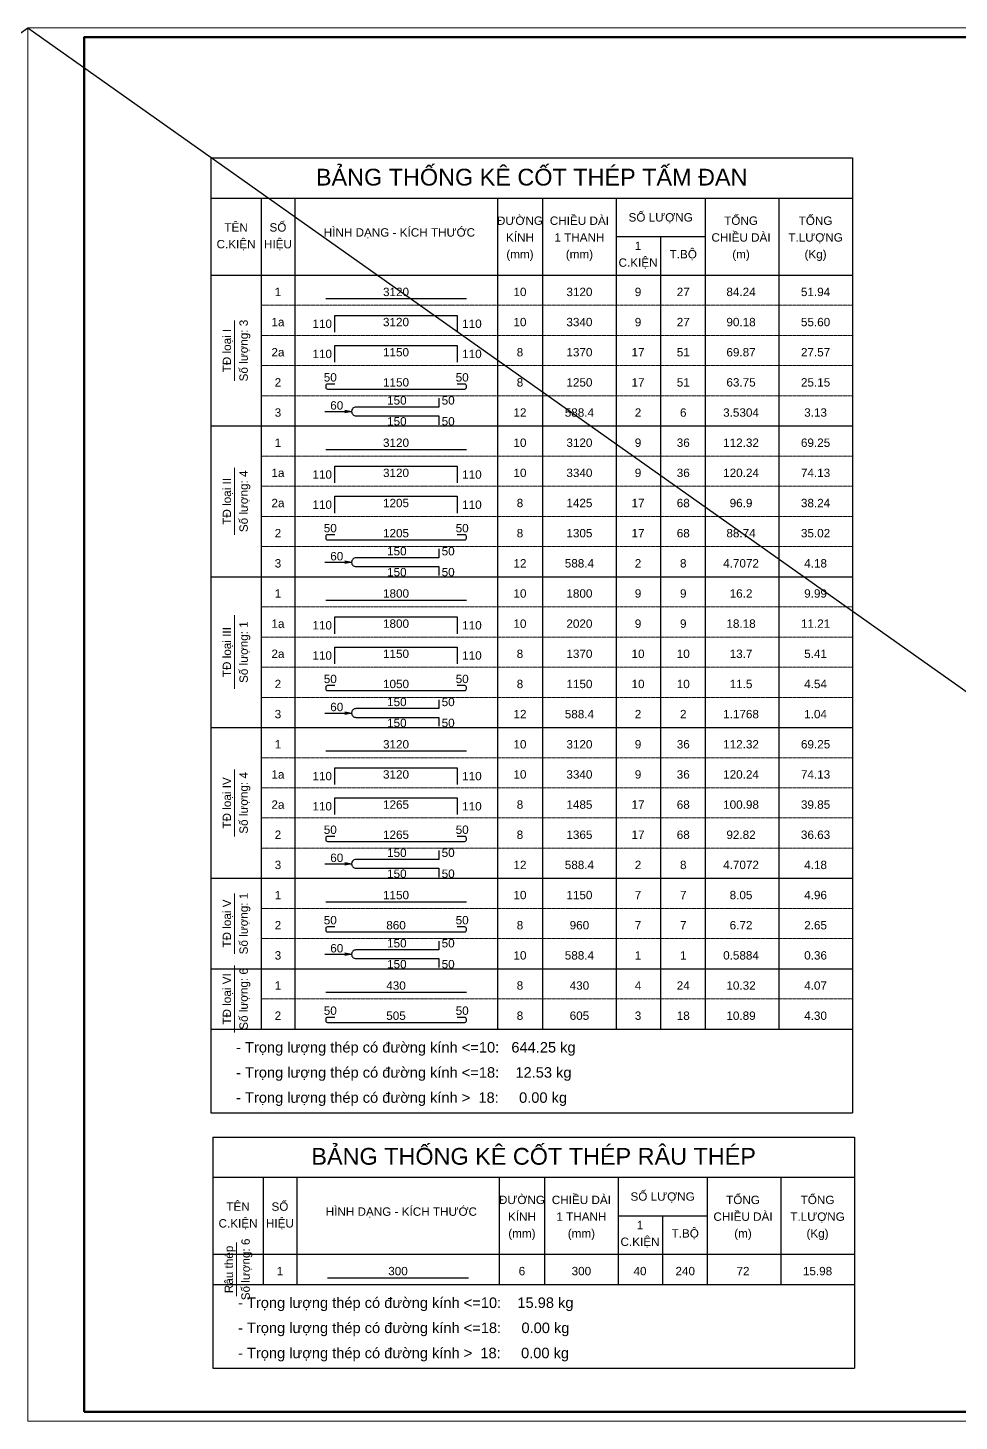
# Model space of a CAD drawing. Header units: millimetres. Extents: x -178395 to 493851, y -561170 to -280028.
# Drawn here: x 384651 to 398552, y -471455 to -450665 of the extents above; entities that cross this region are included whole.
import ezdxf
from ezdxf.enums import TextEntityAlignment as Align

# ---------------------------------------------------------------- set-up
doc = ezdxf.new("R2010")
doc.units = ezdxf.units.MM
doc.header["$MEASUREMENT"] = 0
doc.linetypes.add('HIDDEN', pattern=[0.375, 0.25, -0.125])
doc.layers.get('Defpoints').update_dxf_attribs({"color": 1})
doc.layers.add('KCS_Plotter', color=11, linetype='Continuous', plot=False)
for name, color, linetype, lineweight in [('Khungten_LCDI', 7, 'Continuous', 5), ('LC MANH DUT', 35, 'HIDDEN', 5), ('LC Net dam 1', 30, 'Continuous', 30), ('LC Net thay', 63, 'Continuous', 25), ('LC Text1', 3, 'Continuous', 20)]:
    doc.layers.add(name, color=color, linetype=linetype, lineweight=lineweight)
doc.styles.add('Hoa', font='micross_0.ttf')
doc.styles.add('Khungten', font='VHAVAN.TTF', dxfattribs={"width": 0.9, "height": 5000})
doc.styles.add('LC 1', font='VHAVANB.TTF')
doc.styles.add('Thuong', font='micross_0.ttf')
doc.styles.add('Title', font='VHBLACK.TTF', dxfattribs={"width": 0.8})

# ---------------------------------------------------------------- blocks, each defined once
blk = doc.blocks.new('lcdi fix')
at = {"layer": 'Defpoints', "lineweight": 0}
blk.add_lwpolyline([(-1200, -14850), (-1200, 14850), (40800, 14850), (40800, -14850)], close=True, dxfattribs=at)
at = {"layer": 'Khungten_LCDI', "color": 5, "lineweight": 60}
blk.add_lwpolyline([(0, -14650), (0, 14650), (40600, 14650), (40600, -14650)], close=True, dxfattribs=at)
at = {"color": 7, "style": 'Khungten', "width": 0.8}
for tag, p in [('REVISION', (39499, -10746)), ('NGAYHT', (39546, -11609))]:
    blk.add_attdef(tag, text='', height=200, dxfattribs=at).set_placement(p, align=Align.CENTER)
at = {"layer": 'LC Text1', "color": 3, "style": 'LC 1', "width": 1.834006}
for tag, p, p2 in [('TENBANVE1', (36913, -8886), (40339, -8886)), ('TENBANVE2', (36913, -9562), (40339, -9562))]:
    blk.add_attdef(tag, text='', height=250, dxfattribs=at).set_placement(p, p2, align=Align.FIT)
at = {"layer": 'LC Text1', "style": 'Title', "width": 0.7}
blk.add_attdef('SOBANVE', text='', height=250, dxfattribs=at).set_placement((39562, -13896), align=Align.CENTER)

msp = doc.modelspace()

# ---------------------------------------------------------------- linework, layer by layer
at = {"layer": 'KCS_Plotter', "ltscale": 250}
for p, q in [((355251, -471455.4), (384651, -450665.4)), ((384651, -450665.4), (414051, -471455.4))]:
    msp.add_line(p, q, dxfattribs=at)
at = {"layer": 'LC MANH DUT'}
for p, q in [((388134.1, -454805.3), (396959.1, -454805.3)), ((388134.1, -455255.3), (396959.1, -455255.3)), ((388134.1, -455705.3), (396959.1, -455705.3)), ((388134.1, -456155.3), (396959.1, -456155.3)), ((388134.1, -456605.3), (396959.1, -456605.3)), ((388134.1, -457055.3), (396959.1, -457055.3)), ((388134.1, -457505.3), (396959.1, -457505.3)), ((388134.1, -457955.3), (396959.1, -457955.3)), ((388134.1, -458405.3), (396959.1, -458405.3)), ((388134.1, -458855.3), (396959.1, -458855.3)), ((388134.1, -459305.3), (396959.1, -459305.3)), ((388134.1, -459755.3), (396959.1, -459755.3)), ((388134.1, -460205.3), (396959.1, -460205.3)), ((388134.1, -460655.3), (396959.1, -460655.3)), ((388134.1, -461105.3), (396959.1, -461105.3)), ((388134.1, -461555.3), (396959.1, -461555.3)), ((388134.1, -462005.3), (396959.1, -462005.3)), ((388134.1, -462455.3), (396959.1, -462455.3)), ((388134.1, -462905.3), (396959.1, -462905.3)), ((388134.1, -463355.3), (396959.1, -463355.3)), ((388134.1, -463805.3), (396959.1, -463805.3)), ((388134.1, -464255.3), (396959.1, -464255.3)), ((388134.1, -464705.3), (396959.1, -464705.3)), ((388134.1, -465155.3), (396959.1, -465155.3)), ((388134.1, -465605.3), (396959.1, -465605.3)), ((388163.5, -469416.4), (396988.5, -469416.4))]:
    msp.add_line(p, q, dxfattribs=at)
at = {"layer": 'LC Net dam 1'}
for points in [[(389096.6, -454705.3), (391196.6, -454705.3)], [(389234.1, -455205.3), (389234.1, -454955.3), (391059.1, -454955.3), (391059.1, -455205.3)], [(389234.1, -455655.3), (389234.1, -455405.3), (391059.1, -455405.3), (391059.1, -455655.3)], [(389084.1, -456389.1), (389484.1, -456389.1)], [(389384.1, -456369.1), (389484.1, -456389.1), (389384.1, -456409.1)], [(389096.6, -456955.3), (391196.6, -456955.3)], [(389234.1, -457455.3), (389234.1, -457205.3), (391059.1, -457205.3), (391059.1, -457455.3)], [(389234.1, -457905.3), (389234.1, -457655.3), (391059.1, -457655.3), (391059.1, -457905.3)], [(389384.1, -458619.1), (389484.1, -458639.1), (389384.1, -458659.1)], [(389084.1, -458639.1), (389484.1, -458639.1)], [(389096.6, -459205.3), (391196.6, -459205.3)], [(389234.1, -459705.3), (389234.1, -459455.3), (391059.1, -459455.3), (391059.1, -459705.3)], [(389234.1, -460155.3), (389234.1, -459905.3), (391059.1, -459905.3), (391059.1, -460155.3)], [(389084.1, -460889.1), (389484.1, -460889.1)], [(389384.1, -460869.1), (389484.1, -460889.1), (389384.1, -460909.1)], [(389096.6, -461455.3), (391196.6, -461455.3)], [(389234.1, -461955.3), (389234.1, -461705.3), (391059.1, -461705.3), (391059.1, -461955.3)], [(389234.1, -462405.3), (389234.1, -462155.3), (391059.1, -462155.3), (391059.1, -462405.3)], [(389084.1, -463139.1), (389484.1, -463139.1)], [(389384.1, -463119.1), (389484.1, -463139.1), (389384.1, -463159.1)], [(389096.6, -463705.3), (391196.6, -463705.3)], [(389084.1, -464489.1), (389484.1, -464489.1)], [(389384.1, -464469.1), (389484.1, -464489.1), (389384.1, -464509.1)], [(389096.6, -465055.3), (391196.6, -465055.3)], [(389126, -469316.4), (391226, -469316.4)]]:
    msp.add_lwpolyline(points, dxfattribs=at)
for points in [[(389234.1, -455980.3), (389121.6, -455980.3, 0.4142136), (389096.6, -456005.3), (389096.6, -456030.3, 0.4142136), (389121.6, -456055.3), (391171.6, -456055.3, 0.4142136), (391196.6, -456030.3), (391196.6, -456005.3, 0.4142136), (391171.6, -455980.3), (391059.1, -455980.3)], [(390784.1, -456191.6), (390784.1, -456324.1), (389546.6, -456324.1, 0.4142136), (389484.1, -456386.6), (389484.1, -456391.6, 0.4142136), (389546.6, -456454.1), (390784.1, -456454.1), (390784.1, -456586.6)], [(389234.1, -458230.3), (389121.6, -458230.3, 0.4142136), (389096.6, -458255.3), (389096.6, -458280.3, 0.4142136), (389121.6, -458305.3), (391171.6, -458305.3, 0.4142136), (391196.6, -458280.3), (391196.6, -458255.3, 0.4142136), (391171.6, -458230.3), (391059.1, -458230.3)], [(390784.1, -458441.6), (390784.1, -458574.1), (389546.6, -458574.1, 0.4142136), (389484.1, -458636.6), (389484.1, -458641.6, 0.4142136), (389546.6, -458704.1), (390784.1, -458704.1), (390784.1, -458836.6)], [(389234.1, -460480.3), (389121.6, -460480.3, 0.4142136), (389096.6, -460505.3), (389096.6, -460530.3, 0.4142136), (389121.6, -460555.3), (391171.6, -460555.3, 0.4142136), (391196.6, -460530.3), (391196.6, -460505.3, 0.4142136), (391171.6, -460480.3), (391059.1, -460480.3)], [(390784.1, -460691.6), (390784.1, -460824.1), (389546.6, -460824.1, 0.4142136), (389484.1, -460886.6), (389484.1, -460891.6, 0.4142136), (389546.6, -460954.1), (390784.1, -460954.1), (390784.1, -461086.6)], [(389234.1, -462730.3), (389121.6, -462730.3, 0.4142136), (389096.6, -462755.3), (389096.6, -462780.3, 0.4142136), (389121.6, -462805.3), (391171.6, -462805.3, 0.4142136), (391196.6, -462780.3), (391196.6, -462755.3, 0.4142136), (391171.6, -462730.3), (391059.1, -462730.3)], [(390784.1, -462941.6), (390784.1, -463074.1), (389546.6, -463074.1, 0.4142136), (389484.1, -463136.6), (389484.1, -463141.6, 0.4142136), (389546.6, -463204.1), (390784.1, -463204.1), (390784.1, -463336.6)], [(389234.1, -464080.3), (389121.6, -464080.3, 0.4142136), (389096.6, -464105.3), (389096.6, -464130.3, 0.4142136), (389121.6, -464155.3), (391171.6, -464155.3, 0.4142136), (391196.6, -464130.3), (391196.6, -464105.3, 0.4142136), (391171.6, -464080.3), (391059.1, -464080.3)], [(390784.1, -464291.6), (390784.1, -464424.1), (389546.6, -464424.1, 0.4142136), (389484.1, -464486.6), (389484.1, -464491.6, 0.4142136), (389546.6, -464554.1), (390784.1, -464554.1), (390784.1, -464686.6)], [(389234.1, -465430.3), (389121.6, -465430.3, 0.4142136), (389096.6, -465455.3), (389096.6, -465480.3, 0.4142136), (389121.6, -465505.3), (391171.6, -465505.3, 0.4142136), (391196.6, -465480.3), (391196.6, -465455.3, 0.4142136), (391171.6, -465430.3), (391059.1, -465430.3)]]:
    msp.add_lwpolyline(points, format="xyb", dxfattribs=at)
at = {"layer": 'LC Net thay'}
for p, q in [((387384.1, -452605.3), (396959.1, -452605.3)), ((387384.1, -452605.3), (387384.1, -466855.3)), ((396959.1, -452605.3), (396959.1, -466855.3)), ((387384.1, -453205.3), (396959.1, -453205.3)), ((388134.1, -453205.3), (388134.1, -465605.3)), ((388634.1, -453205.3), (388634.1, -465605.3)), ((391659.1, -453205.3), (391659.1, -465605.3)), ((392334.1, -453205.3), (392334.1, -465605.3)), ((393434.1, -453205.3), (393434.1, -465605.3)), ((394759.1, -453205.3), (394759.1, -465605.3)), ((395859.1, -453205.3), (395859.1, -465605.3)), ((393434.1, -453780.3), (394759.1, -453780.3)), ((394096.6, -453780.3), (394096.6, -465605.3)), ((387384.1, -454355.3), (396959.1, -454355.3)), ((387384.1, -456605.3), (396959.1, -456605.3)), ((387384.1, -458855.3), (396959.1, -458855.3)), ((387384.1, -461105.3), (396959.1, -461105.3)), ((387384.1, -463355.3), (396959.1, -463355.3)), ((387384.1, -464705.3), (396959.1, -464705.3)), ((387384.1, -465605.3), (396959.1, -465605.3)), ((387384.1, -465605.3), (396959.1, -465605.3)), ((387384.1, -466855.3), (396959.1, -466855.3)), ((387413.5, -467216.4), (396988.5, -467216.4)), ((387413.5, -467216.4), (387413.5, -470666.4)), ((396988.5, -467216.4), (396988.5, -470666.4)), ((387413.5, -467816.4), (396988.5, -467816.4)), ((388163.5, -467816.4), (388163.5, -469416.4)), ((388663.5, -467816.4), (388663.5, -469416.4)), ((391688.5, -467816.4), (391688.5, -469416.4)), ((392363.5, -467816.4), (392363.5, -469416.4)), ((393463.5, -467816.4), (393463.5, -469416.4)), ((394788.5, -467816.4), (394788.5, -469416.4)), ((395888.5, -467816.4), (395888.5, -469416.4)), ((393463.5, -468391.4), (394788.5, -468391.4)), ((394126, -468391.4), (394126, -469416.4)), ((387413.5, -468966.4), (396988.5, -468966.4)), ((387413.5, -469416.4), (396988.5, -469416.4)), ((387413.5, -469416.4), (396988.5, -469416.4)), ((387413.5, -470666.4), (396988.5, -470666.4))]:
    msp.add_line(p, q, dxfattribs=at)
at = {"layer": 'LC Text1'}
for p, q in [((387734.1, -455930.3), (387734.1, -455030.3)), ((387734.1, -458230.3), (387734.1, -457230.3)), ((387734.1, -460530.3), (387734.1, -459430.3)), ((387734.1, -462730.3), (387734.1, -461730.3)), ((387734.1, -464480.3), (387734.1, -463580.3)), ((387734.1, -465655.3), (387734.1, -464655.3)), ((387763.5, -469591.4), (387763.5, -468791.4))]:
    msp.add_line(p, q, dxfattribs=at)

# ---------------------------------------------------------------- block references
at = {"layer": 'LC Net thay', "xscale": 0.7, "yscale": 0.7, "zscale": 0.7}
msp.add_blockref('lcdi fix', (385491, -461060.4), dxfattribs=at)

# ---------------------------------------------------------------- texts
at = {"layer": 'LC Text1', "color": 4, "style": 'Hoa'}
for s, p in [('BẢNG THỐNG KÊ CỐT THÉP TẤM ĐAN', (392171.6, -453017.8)), ('BẢNG THỐNG KÊ CỐT THÉP RÂU THÉP', (392201, -467628.9))]:
    msp.add_text(s, height=250, dxfattribs=at).set_placement(p, align=Align.CENTER)
at = {"layer": 'LC Text1'}
for s, style, p in [('SỐ LƯỢNG', 'Hoa', (394096.6, -453555.3)), ('TÊN', 'Hoa', (387759.1, -453705.3)), ('SỐ', 'Hoa', (388384.1, -453705.3)), ('HÌNH DẠNG - KÍCH THƯỚC', 'Hoa', (390196.6, -453780.3)), ('ĐƯỜNG', 'Hoa', (391996.6, -453605.3)), ('CHIỀU DÀI', 'Hoa', (392884.1, -453605.3)), ('TỔNG', 'Hoa', (395296.6, -453605.3)), ('TỔNG', 'Hoa', (396409.1, -453605.3)), ('C.KIỆN', 'Hoa', (387759.1, -453955.3)), ('HIỆU', 'Hoa', (388384.1, -453955.3)), ('KÍNH', 'Hoa', (391996.6, -453855.3)), ('1 THANH', 'Hoa', (392884.1, -453855.3)), ('CHIỀU DÀI', 'Hoa', (395296.6, -453855.3)), ('T.LƯỢNG', 'Hoa', (396409.1, -453855.3)), ('(mm)', 'Thuong', (391996.6, -454105.3)), ('(mm)', 'Thuong', (392884.1, -454105.3)), ('1', 'Hoa', (393759.1, -453980.3)), ('T.BỘ', 'Hoa', (394434.1, -454105.3)), ('(m)', 'Thuong', (395296.6, -454105.3)), ('(Kg)', 'Thuong', (396409.1, -454105.3)), ('C.KIỆN', 'Hoa', (393759.1, -454230.3)), ('150', 'Hoa', (390159.1, -456599.1)), ('150', 'Hoa', (390159.1, -458849.1)), ('150', 'Hoa', (390159.1, -461099.1)), ('150', 'Hoa', (390159.1, -463349.1)), ('150', 'Hoa', (390159.1, -464699.1)), ('TÊN', 'Hoa', (387788.5, -468316.4)), ('SỐ', 'Hoa', (388413.5, -468316.4)), ('ĐƯỜNG', 'Hoa', (392026, -468216.4)), ('CHIỀU DÀI', 'Hoa', (392913.5, -468216.4)), ('SỐ LƯỢNG', 'Hoa', (394126, -468166.4)), ('TỔNG', 'Hoa', (395326, -468216.4)), ('TỔNG', 'Hoa', (396438.5, -468216.4)), ('HÌNH DẠNG - KÍCH THƯỚC', 'Hoa', (390226, -468391.4)), ('KÍNH', 'Hoa', (392026, -468466.4)), ('1 THANH', 'Hoa', (392913.5, -468466.4)), ('CHIỀU DÀI', 'Hoa', (395326, -468466.4)), ('T.LƯỢNG', 'Hoa', (396438.5, -468466.4)), ('C.KIỆN', 'Hoa', (387788.5, -468566.4)), ('HIỆU', 'Hoa', (388413.5, -468566.4)), ('(mm)', 'Thuong', (392026, -468716.4)), ('(mm)', 'Thuong', (392913.5, -468716.4)), ('1', 'Hoa', (393788.5, -468591.4)), ('T.BỘ', 'Hoa', (394463.5, -468716.4)), ('(m)', 'Thuong', (395326, -468716.4)), ('(Kg)', 'Thuong', (396438.5, -468716.4)), ('C.KIỆN', 'Hoa', (393788.5, -468841.4))]:
    msp.add_text(s, height=125, dxfattribs=dict(at, style=style)).set_placement(p, align=Align.CENTER)
at = {"layer": 'LC Text1', "style": 'Hoa'}
for s, p in [('1', (388384.1, -454705.3)), ('3120', (390146.6, -454705.3)), ('10', (391996.6, -454705.3)), ('3120', (392884.1, -454705.3)), ('9', (393759.1, -454705.3)), ('27', (394434.1, -454705.3)), ('84.24', (395296.6, -454705.3)), ('51.94', (396409.1, -454705.3)), ('1a', (388384.1, -455155.3)), ('3120', (390146.6, -455155.3)), ('10', (391996.6, -455155.3)), ('2a', (388384.1, -455605.3)), ('1150', (390146.6, -455605.3)), ('8', (391996.6, -455605.3)), ('2', (388384.1, -456055.3)), ('50', (389165.3, -455980.3)), ('1150', (390146.6, -456055.3)), ('50', (391134.1, -455980.3)), ('8', (391996.6, -456055.3)), ('150', (390159.1, -456324.1)), ('3', (388384.1, -456505.3)), ('12', (391996.6, -456505.3)), ('1', (388384.1, -456955.3)), ('3120', (390146.6, -456955.3)), ('10', (391996.6, -456955.3)), ('3120', (392884.1, -456955.3)), ('9', (393759.1, -456955.3)), ('36', (394434.1, -456955.3)), ('112.32', (395296.6, -456955.3)), ('69.25', (396409.1, -456955.3)), ('1a', (388384.1, -457405.3)), ('3120', (390146.6, -457405.3)), ('10', (391996.6, -457405.3)), ('2a', (388384.1, -457855.3)), ('1205', (390146.6, -457855.3)), ('8', (391996.6, -457855.3)), ('2', (388384.1, -458305.3)), ('50', (389165.3, -458230.3)), ('1205', (390146.6, -458305.3)), ('50', (391134.1, -458230.3)), ('8', (391996.6, -458305.3)), ('150', (390159.1, -458574.1)), ('3', (388384.1, -458755.3)), ('12', (391996.6, -458755.3)), ('1', (388384.1, -459205.3)), ('1800', (390146.6, -459205.3)), ('10', (391996.6, -459205.3)), ('1800', (392884.1, -459205.3)), ('9', (393759.1, -459205.3)), ('9', (394434.1, -459205.3)), ('16.2', (395296.6, -459205.3)), ('9.99', (396409.1, -459205.3)), ('1a', (388384.1, -459655.3)), ('1800', (390146.6, -459655.3)), ('10', (391996.6, -459655.3)), ('2a', (388384.1, -460105.3)), ('1150', (390146.6, -460105.3)), ('8', (391996.6, -460105.3)), ('2', (388384.1, -460555.3)), ('50', (389165.3, -460480.3)), ('1050', (390146.6, -460555.3)), ('50', (391134.1, -460480.3)), ('8', (391996.6, -460555.3)), ('150', (390159.1, -460824.1)), ('3', (388384.1, -461005.3)), ('12', (391996.6, -461005.3)), ('1', (388384.1, -461455.3)), ('3120', (390146.6, -461455.3)), ('10', (391996.6, -461455.3)), ('3120', (392884.1, -461455.3)), ('9', (393759.1, -461455.3)), ('36', (394434.1, -461455.3)), ('112.32', (395296.6, -461455.3)), ('69.25', (396409.1, -461455.3)), ('1a', (388384.1, -461905.3)), ('3120', (390146.6, -461905.3)), ('10', (391996.6, -461905.3)), ('2a', (388384.1, -462355.3)), ('1265', (390146.6, -462355.3)), ('8', (391996.6, -462355.3)), ('50', (389165.3, -462730.3)), ('50', (391134.1, -462730.3)), ('2', (388384.1, -462805.3)), ('1265', (390146.6, -462805.3)), ('8', (391996.6, -462805.3)), ('150', (390159.1, -463074.1)), ('3', (388384.1, -463255.3)), ('12', (391996.6, -463255.3)), ('1', (388384.1, -463705.3)), ('1150', (390146.6, -463705.3)), ('10', (391996.6, -463705.3)), ('1150', (392884.1, -463705.3)), ('7', (393759.1, -463705.3)), ('7', (394434.1, -463705.3)), ('8.05', (395296.6, -463705.3)), ('4.96', (396409.1, -463705.3)), ('2', (388384.1, -464155.3)), ('50', (389165.3, -464080.3)), ('860', (390146.6, -464155.3)), ('50', (391134.1, -464080.3)), ('8', (391996.6, -464155.3)), ('3', (388384.1, -464605.3)), ('150', (390159.1, -464424.1)), ('10', (391996.6, -464605.3)), ('1', (388384.1, -465055.3)), ('430', (390146.6, -465055.3)), ('8', (391996.6, -465055.3)), ('430', (392884.1, -465055.3)), ('4', (393759.1, -465055.3)), ('24', (394434.1, -465055.3)), ('10.32', (395296.6, -465055.3)), ('4.07', (396409.1, -465055.3)), ('50', (389165.3, -465430.3)), ('50', (391134.1, -465430.3)), ('2', (388384.1, -465505.3)), ('505', (390146.6, -465505.3)), ('8', (391996.6, -465505.3)), ('1', (388413.5, -469316.4)), ('300', (390176, -469316.4)), ('6', (392026, -469316.4)), ('300', (392913.5, -469316.4)), ('40', (393788.5, -469316.4)), ('240', (394463.5, -469316.4)), ('72', (395326, -469316.4)), ('15.98', (396438.5, -469316.4))]:
    msp.add_text(s, height=125, dxfattribs=at).set_placement(p, align=Align.BOTTOM_CENTER)
for s, p in [('Số lượng: 3', (387934.1, -455480.3)), ('TĐ loại I', (387684.1, -455480.3)), ('Số lượng: 4', (387934.1, -457730.3)), ('TĐ loại II', (387684.1, -457730.3)), ('TĐ loại III', (387684.1, -459980.3)), ('Số lượng: 1', (387934.1, -459980.3)), ('TĐ loại IV', (387684.1, -462230.3)), ('Số lượng: 4', (387934.1, -462230.3)), ('Số lượng: 1', (387934.1, -464030.3)), ('TĐ loại V', (387684.1, -464030.3)), ('TĐ loại VI', (387684.1, -465155.3)), ('Số lượng: 6', (387934.1, -465155.3)), ('Số lượng: 6', (387963.5, -469191.4)), ('Râu thép', (387713.5, -469191.4))]:
    msp.add_text(s, height=125, rotation=90.00021, dxfattribs=at).set_placement(p, align=Align.CENTER)
for s, p in [('110', (389190.3, -455180.3)), ('110', (389190.3, -455630.3)), ('60', (389359.1, -456399.1)), ('110', (389190.3, -457430.3)), ('110', (389190.3, -457880.3)), ('60', (389359.1, -458649.1)), ('110', (389190.3, -459680.3)), ('110', (389190.3, -460130.3)), ('60', (389359.1, -460899.1)), ('110', (389190.3, -461930.3)), ('110', (389190.3, -462380.3)), ('60', (389359.1, -463149.1)), ('60', (389359.1, -464499.1))]:
    msp.add_text(s, height=125, dxfattribs=at).set_placement(p, align=Align.BOTTOM_RIGHT)
for s, p in [('110', (391134.1, -455180.3)), ('110', (391134.1, -455630.3)), ('50', (390827.8, -456324.1)), ('110', (391134.1, -457430.3)), ('110', (391134.1, -457880.3)), ('50', (390827.8, -458574.1)), ('110', (391134.1, -459680.3)), ('110', (391134.1, -460130.3)), ('50', (390827.8, -460824.1)), ('110', (391134.1, -461930.3)), ('110', (391134.1, -462380.3)), ('50', (390827.8, -463074.1)), ('50', (390827.8, -464424.1))]:
    msp.add_text(s, height=125, dxfattribs=at).set_placement(p, align=Align.BOTTOM_LEFT)
at = {"layer": 'LC Text1', "color": 7, "style": 'Hoa'}
for s, p in [('3340', (392884.1, -455155.3)), ('9', (393759.1, -455155.3)), ('27', (394434.1, -455155.3)), ('90.18', (395296.6, -455155.3)), ('55.60', (396409.1, -455155.3)), ('1370', (392884.1, -455605.3)), ('17', (393759.1, -455605.3)), ('51', (394434.1, -455605.3)), ('69.87', (395296.6, -455605.3)), ('27.57', (396409.1, -455605.3)), ('1250', (392884.1, -456055.3)), ('17', (393759.1, -456055.3)), ('51', (394434.1, -456055.3)), ('63.75', (395296.6, -456055.3)), ('25.15', (396409.1, -456055.3)), ('588.4', (392884.1, -456505.3)), ('2', (393759.1, -456505.3)), ('6', (394434.1, -456505.3)), ('3.5304', (395296.6, -456505.3)), ('3.13', (396409.1, -456505.3)), ('3340', (392884.1, -457405.3)), ('9', (393759.1, -457405.3)), ('36', (394434.1, -457405.3)), ('120.24', (395296.6, -457405.3)), ('74.13', (396409.1, -457405.3)), ('1425', (392884.1, -457855.3)), ('17', (393759.1, -457855.3)), ('68', (394434.1, -457855.3)), ('96.9', (395296.6, -457855.3)), ('38.24', (396409.1, -457855.3)), ('1305', (392884.1, -458305.3)), ('17', (393759.1, -458305.3)), ('68', (394434.1, -458305.3)), ('88.74', (395296.6, -458305.3)), ('35.02', (396409.1, -458305.3)), ('588.4', (392884.1, -458755.3)), ('2', (393759.1, -458755.3)), ('8', (394434.1, -458755.3)), ('4.7072', (395296.6, -458755.3)), ('4.18', (396409.1, -458755.3)), ('2020', (392884.1, -459655.3)), ('9', (393759.1, -459655.3)), ('9', (394434.1, -459655.3)), ('18.18', (395296.6, -459655.3)), ('11.21', (396409.1, -459655.3)), ('1370', (392884.1, -460105.3)), ('10', (393759.1, -460105.3)), ('10', (394434.1, -460105.3)), ('13.7', (395296.6, -460105.3)), ('5.41', (396409.1, -460105.3)), ('1150', (392884.1, -460555.3)), ('10', (393759.1, -460555.3)), ('10', (394434.1, -460555.3)), ('11.5', (395296.6, -460555.3)), ('4.54', (396409.1, -460555.3)), ('588.4', (392884.1, -461005.3)), ('2', (393759.1, -461005.3)), ('2', (394434.1, -461005.3)), ('1.1768', (395296.6, -461005.3)), ('1.04', (396409.1, -461005.3)), ('3340', (392884.1, -461905.3)), ('9', (393759.1, -461905.3)), ('36', (394434.1, -461905.3)), ('120.24', (395296.6, -461905.3)), ('74.13', (396409.1, -461905.3)), ('1485', (392884.1, -462355.3)), ('17', (393759.1, -462355.3)), ('68', (394434.1, -462355.3)), ('100.98', (395296.6, -462355.3)), ('39.85', (396409.1, -462355.3)), ('1365', (392884.1, -462805.3)), ('17', (393759.1, -462805.3)), ('68', (394434.1, -462805.3)), ('92.82', (395296.6, -462805.3)), ('36.63', (396409.1, -462805.3)), ('588.4', (392884.1, -463255.3)), ('2', (393759.1, -463255.3)), ('8', (394434.1, -463255.3)), ('4.7072', (395296.6, -463255.3)), ('4.18', (396409.1, -463255.3)), ('960', (392884.1, -464155.3)), ('7', (393759.1, -464155.3)), ('7', (394434.1, -464155.3)), ('6.72', (395296.6, -464155.3)), ('2.65', (396409.1, -464155.3)), ('588.4', (392884.1, -464605.3)), ('1', (393759.1, -464605.3)), ('1', (394434.1, -464605.3)), ('0.5884', (395296.6, -464605.3)), ('0.36', (396409.1, -464605.3)), ('605', (392884.1, -465505.3)), ('3', (393759.1, -465505.3)), ('18', (394434.1, -465505.3)), ('10.89', (395296.6, -465505.3)), ('4.30', (396409.1, -465505.3))]:
    msp.add_text(s, height=125, dxfattribs=at).set_placement(p, align=Align.BOTTOM_CENTER)
at = {"layer": 'LC Text1', "style": 'Hoa'}
for s, height, p in [('50', 125, (390827.8, -456599.1)), ('50', 125, (390827.8, -458849.1)), ('50', 125, (390827.8, -461099.1)), ('50', 125, (390827.8, -463349.1)), ('50', 125, (390827.8, -464699.1)), ('- Trọng lượng thép có đường kính <=10:   644.25 kg', 156.25, (387759.1, -465955.3)), ('- Trọng lượng thép có đường kính <=18:    12.53 kg', 156.25, (387759.1, -466330.3)), ('- Trọng lượng thép có đường kính >  18:     0.00 kg', 156.25, (387759.1, -466705.3)), ('- Trọng lượng thép có đường kính <=10:    15.98 kg', 156.25, (387788.5, -469766.4)), ('- Trọng lượng thép có đường kính <=18:     0.00 kg', 156.25, (387788.5, -470141.4)), ('- Trọng lượng thép có đường kính >  18:     0.00 kg', 156.25, (387788.5, -470516.4))]:
    msp.add_text(s, height=height, dxfattribs=at).set_placement(p)

doc.saveas('drawing.dxf')
